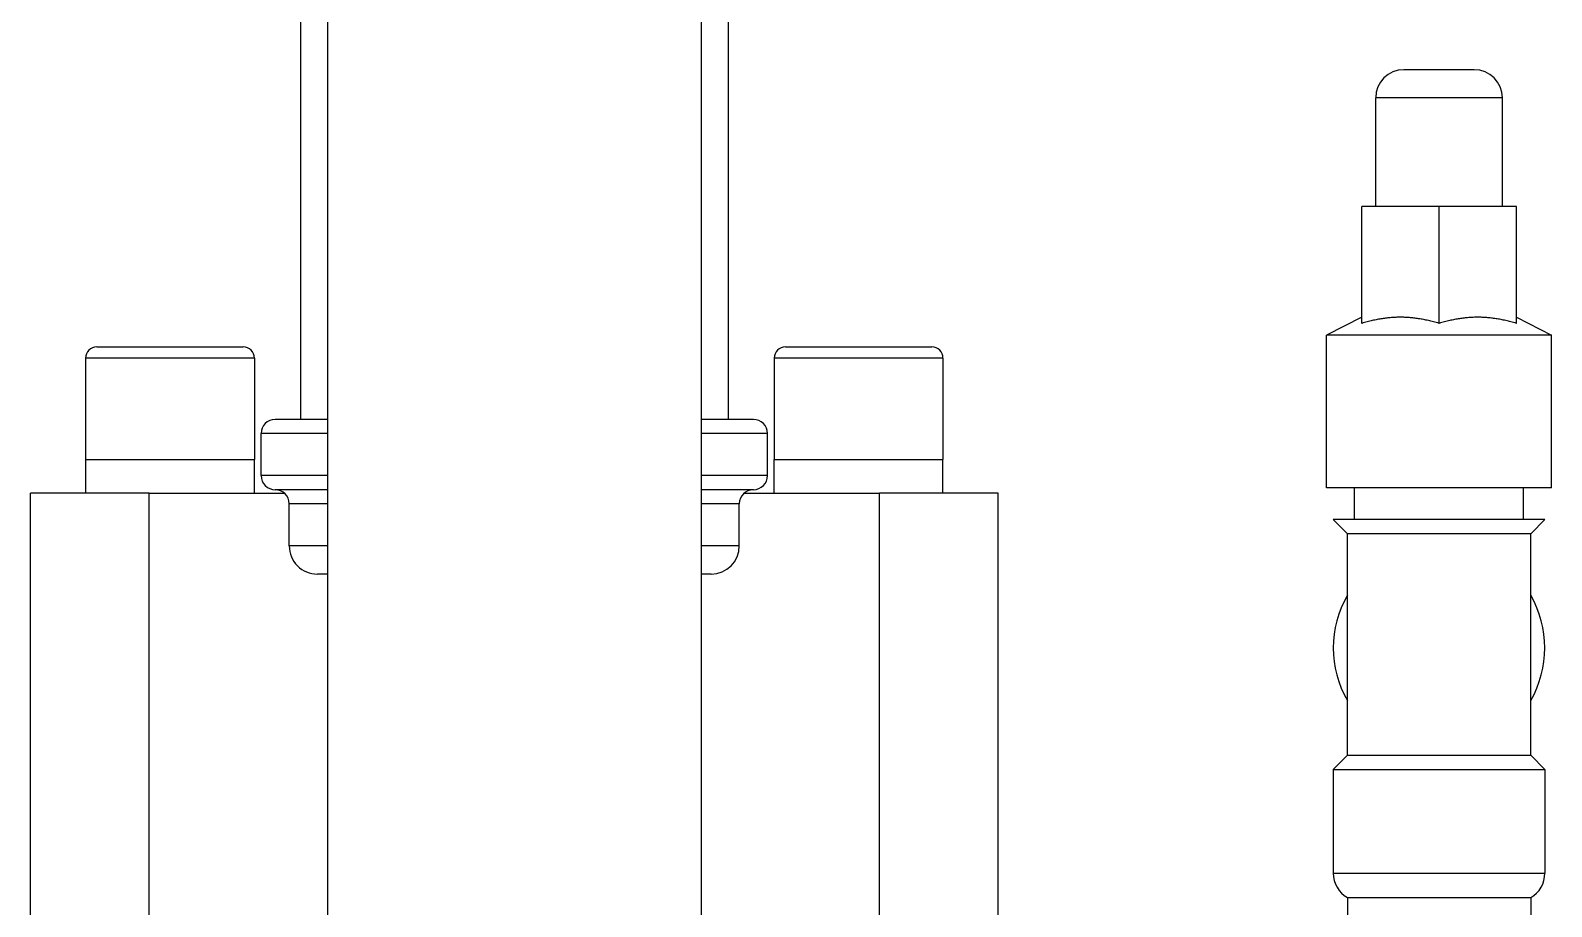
# Model space of a CAD drawing. Header units: inches. Extents: x -883 to 808, y -248 to 1051.
# Drawn here: x -288.85 to -282.09, y 870.2 to 874.09 of the extents above; entities that cross this region are included whole.
import ezdxf

# ---------------------------------------------------------------- set-up
doc = ezdxf.new("R2010")
doc.units = ezdxf.units.IN
doc.header["$MEASUREMENT"] = 0
doc.layers.get('0').update_dxf_attribs({"linetype": 'CONTINUOUS'})
doc.layers.add('EQUIPMENT - COMPRESSORS', color=41, linetype='CONTINUOUS')

# ---------------------------------------------------------------- blocks, each defined once
blk = doc.blocks.new('A$Cb802d3fd')
for p, q in [((80.6667, 8.0874), (80.7463, 8.2437)), ((80.7463, 8.2437), (80.7463, 7.2437)), ((81.4243, 8.2437), (80.7463, 8.2437)), ((81.4243, 8.2437), (81.4243, 7.2437)), ((81.5663, 8.2137), (81.5663, 7.2737)), ((81.6288, 8.1512), (81.5663, 8.2137)), ((82.6138, 8.1512), (82.6763, 8.2137)), ((82.6763, 7.2737), (82.6763, 8.2137)), ((82.6763, 8.2137), (83.1381, 8.2137)), ((83.1381, 7.2737), (83.1381, 8.2137)), ((81.5663, 8.1187), (81.4243, 8.1187)), ((81.6288, 8.1512), (81.6288, 7.3362)), ((82.6138, 8.1512), (81.6288, 8.1512)), ((82.6138, 7.3362), (82.6138, 8.1512)), ((83.2463, 7.3362), (83.2463, 8.1512)), ((83.2463, 8.1512), (83.4699, 8.1512)), ((80.1743, 8.0874), (80.1743, 7.7437)), ((80.6938, 8.0874), (80.1743, 8.0874)), ((79.6913, 8.0249), (79.6913, 7.4624)), ((80.1743, 8.0249), (79.6913, 8.0249)), ((79.5663, 7.8999), (79.5663, 7.5874)), ((80.6938, 7.7437), (80.1743, 7.7437)), ((80.1743, 7.7437), (80.1743, 7.3999)), ((80.1743, 7.4624), (79.6913, 7.4624)), ((80.6938, 7.3999), (80.1743, 7.3999)), ((80.6667, 7.3999), (80.7463, 7.2437)), ((81.5663, 7.3687), (81.4243, 7.3687)), ((81.6288, 7.3362), (81.5663, 7.2737)), ((82.6138, 7.3362), (81.6288, 7.3362)), ((82.6138, 7.3362), (82.6763, 7.2737)), ((83.2463, 7.3362), (83.4699, 7.3362)), ((81.4243, 7.2437), (80.7463, 7.2437)), ((82.6763, 7.2737), (83.1381, 7.2737)), ((83.3858, 5.7845), (81.4483, 5.7845)), ((81.4483, 5.7845), (81.4483, 5.2573)), ((80.7983, 4.8395), (80.7983, 5.4895)), ((80.8483, 5.5395), (81.2983, 5.5395)), ((80.8483, 5.5395), (80.8483, 4.7895)), ((81.2983, 4.7895), (81.2983, 5.5395)), ((81.4483, 5.5395), (81.2983, 5.5395)), ((81.2983, 4.7895), (81.2983, 5.5395)), ((83.3858, 5.2573), (81.4483, 5.2573)), ((81.4483, 4.6564), (81.4483, 5.2573)), ((80.8483, 4.7895), (81.2983, 4.7895)), ((81.1833, 4.7595), (81.1833, 4.4645)), ((81.3708, 4.7595), (81.1833, 4.7595)), ((81.4483, 4.7895), (81.2983, 4.7895)), ((81.3708, 4.7595), (81.3708, 4.4645)), ((81.1208, 4.697), (81.1208, 4.4645)), ((81.4333, 4.697), (81.4333, 4.4645)), ((81.4958, 4.6345), (81.4958, 4.4645)), ((81.6833, 4.6345), (81.4958, 4.6345)), ((81.6833, 4.6345), (81.6833, 4.4645)), ((75.8793, 4.5845), (81.1208, 4.5845)), ((75.8793, 4.4645), (84.4458, 4.4645)), ((81.8083, 4.5095), (81.8083, 4.4645)), ((75.8793, 2.8045), (84.4458, 2.8045)), ((81.1208, 2.8045), (81.1208, 2.572)), ((81.1833, 2.8045), (81.1833, 2.5095)), ((81.3708, 2.8045), (81.3708, 2.5095)), ((81.4333, 2.8045), (81.4333, 2.572)), ((81.4958, 2.8045), (81.4958, 2.6345)), ((81.6833, 2.8045), (81.6833, 2.6345)), ((81.8083, 2.8045), (81.8083, 2.7595)), ((75.8793, 2.6845), (81.1208, 2.6845)), ((81.4483, 2.0117), (81.4483, 2.6126)), ((81.6833, 2.6345), (81.4958, 2.6345)), ((81.3708, 2.5095), (81.1833, 2.5095)), ((80.8483, 2.4795), (81.2983, 2.4795)), ((80.8483, 2.4795), (80.8483, 1.7295)), ((81.2983, 1.7297), (81.2983, 2.4795)), ((81.4483, 2.4795), (81.2983, 2.4795)), ((81.2983, 1.7295), (81.2983, 2.4795)), ((80.7983, 1.7795), (80.7983, 2.4295)), ((83.3858, 2.0117), (81.4483, 2.0117)), ((81.4483, 2.0117), (81.4483, 1.4845)), ((80.8483, 1.7295), (81.2983, 1.7295)), ((81.2983, 1.7297), (81.4483, 1.7297)), ((83.3858, 1.4845), (81.4483, 1.4845))]:
    blk.add_line(p, q)
for centre, radius, start, end in [((82.1363, 7.7437), 0.47, 60.11432, 119.88568), ((83.1381, 8.0887), 0.125, 30, 90), ((79.6913, 7.8999), 0.125, 90, 180), ((79.6913, 7.5874), 0.125, 180, 270), ((82.1363, 7.7437), 0.47, 240.11432, 299.88568), ((83.1381, 7.3987), 0.125, 270, 330), ((80.8483, 5.4895), 0.05, 90, 180), ((80.8483, 4.8395), 0.05, 180, 270), ((81.1833, 4.697), 0.0625, 90, 180), ((81.3708, 4.697), 0.0625, 0, 90), ((81.4958, 4.697), 0.0625, 180, 270), ((81.6833, 4.5095), 0.125, 0, 90), ((81.6833, 2.7595), 0.125, 270, 0), ((81.1833, 2.572), 0.0625, 180, 270), ((81.3708, 2.572), 0.0625, 270, 0), ((81.4958, 2.572), 0.0625, 90, 180), ((80.8483, 2.4295), 0.05, 90, 180), ((80.8483, 1.7795), 0.05, 180, 270)]:
    blk.add_arc(centre, radius, start, end)
for points in [[(80.6938, 8.0874), (80.6432, 7.9156), (80.6938, 7.7437)], [(80.6938, 7.7437), (80.6432, 7.5718), (80.6938, 7.3999)]]:
    blk.add_rational_spline(points, [1.13915850988, 1.31538694466, 1.13915850988], degree=2)

msp = doc.modelspace()

# ---------------------------------------------------------------- block references
at = {"layer": 'EQUIPMENT - COMPRESSORS', "rotation": 270}
msp.add_blockref('A$Cb802d3fd', (-290.33007, 953.48357), dxfattribs=at)

doc.saveas('drawing.dxf')
